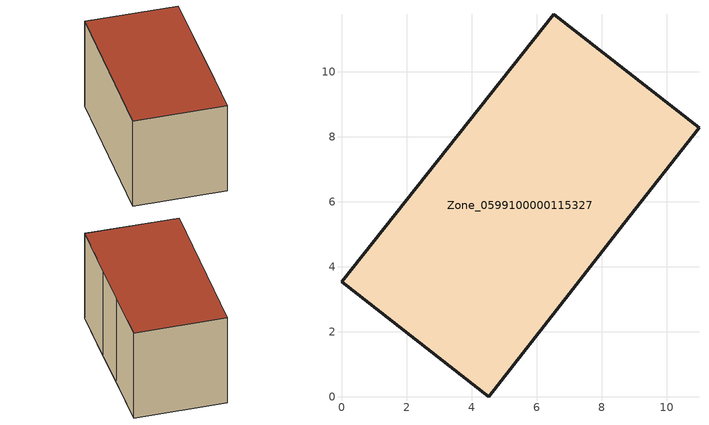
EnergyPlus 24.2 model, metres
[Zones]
Zone_0599100000115327
 floor ground (C_G): 10.99,8.27 8.67,5.32 7.01,3.18 4.52,0 0,3.54 6.52,11.77 z3.64
 wall outside (C_F): 8.67,5.32 10.99,8.27 6.52,11.77 0,3.54 4.52,0 7.01,3.18 8.67,5.32 z3.64:9.69
 roof outside (C_R): 7.01,3.18 8.67,5.32 10.99,8.27 6.52,11.77 0,3.54 4.52,0 z9.69
[BUILDING]
Pand.0599100000115327: North Axis=0; Terrain=City; Loads Convergence Tolerance Value=0.04; Temperature Convergence Tolerance Value=0.4; Solar Distribution=FullExterior; Maximum Number of Warmup Days=25; Minimum Number of Warmup Days=1
[Site:Location]
Rotterdam.The.Hague.AP_ZH_NLD Design_Conditions: Latitude=51.96; Longitude=4.45; Time Zone=1; Elevation=-4.5
[SITE:GROUNDTEMPERATURE:BUILDINGSURFACE]
18, 18, 18, 18, 18, 18, 18, 18, 18, 18, 18, 18
[MATERIAL] Thermal Absorptance=0.9; Solar Absorptance=0.7; Visible Absorptance=0.7
Name | Roughness | Thickness | Conductivity | Density | Specific Heat
G.TC.1946 | MediumSmooth | 0.15 | 1 | 540 | 1210
F.TC.1946 | Rough | 0.3 | 0.857143 | 1920 | 840
R.TC.1946 | MediumRough | 0.2 | 0.909091 | 1500 | 1000
[CONSTRUCTION]
C_G: G.TC.1946
C_F: F.TC.1946
C_R: R.TC.1946
[ZONE]
Zone_0599100000115327: Type=1; Multiplier=1; Ceiling Height=Autocalculate; Volume=Autocalculate; Floor Area=autocalculate; Part of Total Floor Area=Yes
[ZONEINFILTRATION:DESIGNFLOWRATE]
Infil_Zone_0599100000115327: Zone or ZoneList or Space or SpaceList=Zone_0599100000115327; Schedule=AlwaysOn; Design Flow Rate Calculation Method=Flow/Area; Flow Rate per Floor Area=0.003; Constant Term Coefficient=1; Temperature Term Coefficient=0; Velocity Term Coefficient=0; Velocity Squared Term Coefficient=0
[HVACTEMPLATE:ZONE:IDEALLOADSAIRSYSTEM]
Zone_0599100000115327: Maximum Heating Supply Air Temperature=50; Minimum Cooling Supply Air Temperature=13; Maximum Heating Supply Air Humidity Ratio=0.0156; Minimum Cooling Supply Air Humidity Ratio=0.0077; Heating Limit=NoLimit; Cooling Limit=NoLimit; Dehumidification Control Type=ConstantSensibleHeatRatio; Cooling Sensible Heat Ratio=0.7; Dehumidification Setpoint=60; Humidification Control Type=None; Humidification Setpoint=30; Outdoor Air Method=None; Outdoor Air Flow Rate per Person=0.00944; Outdoor Air Flow Rate per Zone Floor Area=0; Outdoor Air Flow Rate per Zone=0; Demand Controlled Ventilation Type=None; Outdoor Air Economizer Type=NoEconomizer; Heat Recovery Type=None; Sensible Heat Recovery Effectiveness=0.7; Latent Heat Recovery Effectiveness=0.65
[ZONECONTROL:THERMOSTAT]
ThermostatControl_Zone_0599100000115327: Zone or ZoneList=Zone_0599100000115327; Control Type Schedule=DualSetpointControlType; Control 1=Thermostat_Zone_0599100000115327; Temperature Difference Between Cutout And Setpoint=0
[THERMOSTATSETPOINT:DUALSETPOINT]
Thermostat_Zone_0599100000115327: Heating Setpoint Temperature Schedule=HeatingSetpoint_Zone_0599100000115327; Cooling Setpoint Temperature Schedule=CoolingSetpoint_Zone_0599100000115327
[SCHEDULE:COMPACT]
HeatingSetpoint_Zone_0599100000115327: Through: 12/31, For: AllDays, Until: 24:00, 21
CoolingSetpoint_Zone_0599100000115327: Through: 12/31, For: AllDays, Until: 24:00, 24
DualSetpointControlType: Through: 12/31, For: AllDays, Until: 24:00, 4
AlwaysOn: Through: 12/31, For: AllDays, Until: 24:00, 1
